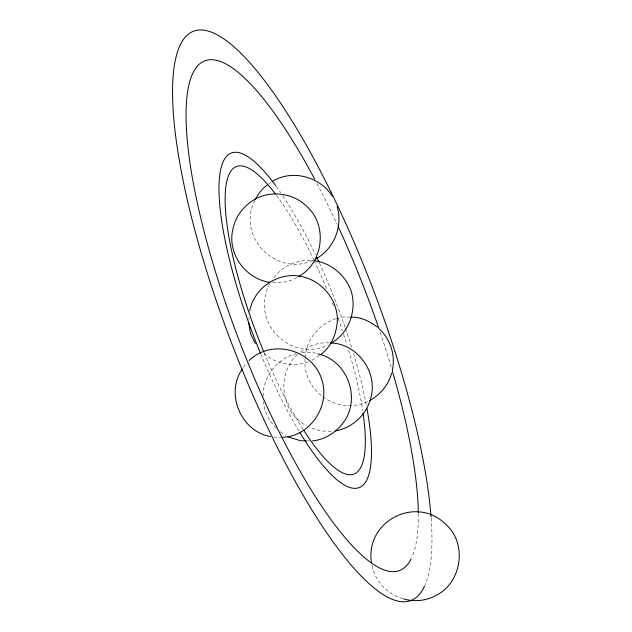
<?xml version="1.0" encoding="UTF-8"?>
<svg xmlns="http://www.w3.org/2000/svg" width="632" height="632" viewBox="0 0 632 632"><rect width="100%" height="100%" fill="white"/><g stroke="black" fill="none" stroke-linecap="round" stroke-linejoin="round"><path stroke-width="0.47" stroke-dasharray="3.16 2.37" d="M248.874 319.437L249.063 317.556M263.117 396.082C262.944 376.601 277.306 358.423 296.108 353.699M305.153 358.62C303.4 372.983 310.873 387.55 322.178 396.193M305.24 357.68C305.849 339.937 319.073 324.011 335.797 318.726M254.957 200.336C236.013 236.676 276.358 276.966 312.453 260.518M269.793 283.728C249.514 321.246 289.977 362.681 327.487 345.246M273.972 277.811C282.891 265.203 299.07 258.717 314.294 260.818M243.423 367.532L246.725 363.187M297.53 354.528C276.042 373.796 280.561 412.317 306.283 425.605M269.074 183.825L270.662 182.688M300.706 352.253C308.574 345.522 319.081 341.967 329.422 342.963M319.35 355.484L311.639 360.532M296.969 277.606C289.306 281.919 280.355 283.247 271.665 282.354M367.729 401.597C353.414 408.209 335.355 406.518 322.936 396.706M308.361 361.867C293.224 367.461 275.078 363.961 263.299 352.885M336.516 318.52L343.8 317.051L349.63 317.098M301.954 352.632L313.67 352.767L316.15 353.304M331.239 431.198L321.427 431.04L309.419 427.414M273.917 437.131L280.782 437.233M307.642 440.883L309.601 440.915M402.774 598.583C387.361 594.491 374.547 580.595 371.893 564.882M280.332 431.774L285.632 435.337M276.287 428.196L269.54 420.28L264.745 410.049L263.315 401.691M299.007 431.127A179.077 44.477 69.1 0 1 261.008 354.599M276.429 186.661A179.077 44.477 69.1 0 1 280.679 192.689M282.781 195.802A179.077 44.477 69.1 0 1 315.589 254.807M319.405 262.975A179.077 44.477 69.1 0 1 345.112 327.384M345.435 328.324A179.077 44.477 69.1 0 1 352.095 348.825M353.493 353.446A179.077 44.477 69.1 0 1 366.528 406.242M303.155 429.365A164.62 40.89 69.1 0 1 264.255 352.988M276.524 195.517A164.62 40.89 69.1 0 1 313.622 259.404M314.049 260.305A164.62 40.89 69.1 0 1 327.321 290.333M332.377 302.997A164.62 40.89 69.1 0 1 334.123 307.539M338.191 318.575A164.62 40.89 69.1 0 1 342.362 330.568M343.587 334.241A164.62 40.89 69.1 0 1 347.126 345.309M348.603 350.144A164.62 40.89 69.1 0 1 362.689 410.531M316.956 183.43A272.732 67.743 69.1 0 1 337.235 224.55M380.164 332.369A272.732 67.743 69.1 0 1 391.192 367.089M418.329 513.753A272.732 67.743 69.1 0 1 411.487 558.143M431.127 517.924A304.727 75.69 69.1 0 1 425.044 584.979"/><path stroke-width="0.95" d="M392.33 370.344C395.616 355.413 390.608 339.431 379.382 329.043M249.719 310.976C253.788 288.54 276.982 272.4 299.426 276.121C319.776 279.202 336.406 297.38 337.362 317.991C337.37 331.942 331.887 346.771 320.148 354.915M255.281 199.491C258.259 194.016 262.114 188.415 267.486 184.963M391.737 372.967C388.569 384.73 380.488 394.589 369.886 400.475M242.325 368.977C225.047 393.467 240.887 431.419 270.457 436.578M298.557 276.524C323.45 263.078 328.032 224.802 306.473 206.174C295.239 195.13 277.875 191.275 262.888 195.849C247.918 200.613 235.918 213.695 232.892 229.163C226.967 253.321 245.382 278.894 269.706 282.322M249.04 360.603C271.499 338.373 312.848 349.449 321.862 379.832C330.433 405.744 310.146 436.436 282.741 437.265M331.231 343.042C348.919 333.246 356.922 310.668 351.313 291.565C345.862 275.789 331.871 263.425 315.273 260.834M272.25 181.55C291.858 168.918 320.195 176.644 332.337 196.236M315.471 259.033C333.965 249.356 343.065 226.343 337.132 206.474M335.545 430.882C352.063 428.054 366.276 415.027 370.55 398.816C378.663 372.975 357.491 343.279 330.402 342.978M312.492 440.915C326.396 439.524 338.768 430.526 345.933 418.732C360.035 394.376 345.672 359.758 317.88 353.873M350.61 317.114C360.453 316.719 369.854 321.293 377.47 327.202M306.662 440.867L300.777 440.773L287.9 436.862M403.635 598.867C414.213 602.106 426.252 600.811 435.977 595.526C461.921 582.538 467.727 543.322 445.481 524.102C416.053 494.99 365.249 521.147 371.411 562.093M255.288 343.642L250.493 333.404L248.589 322.265M366.9 408.233A179.077 44.477 69.1 0 1 300.034 432.825M260.637 353.691A179.077 44.477 69.1 0 1 219.383 178.311A179.077 44.477 69.1 0 1 275.829 185.832M316.869 257.516A179.077 44.477 69.1 0 1 318.986 262.059M363.084 413.233A164.62 40.89 69.1 0 1 303.676 430.179M263.884 352.087A164.62 40.89 69.1 0 1 225.379 191.401A164.62 40.89 69.1 0 1 275.268 193.834M410.99 559.138A272.732 67.743 69.1 0 1 270.678 414.418A272.732 67.743 69.1 0 1 188.123 88.638A272.732 67.743 69.1 0 1 314.697 179.156M338.033 226.28A272.732 67.743 69.1 0 1 378.9 328.64M392.33 370.945A272.732 67.743 69.1 0 1 418.321 512.868M424.578 586.006A304.727 75.69 69.1 0 1 217.574 304.458A304.727 75.69 69.1 0 1 241.084 53.475A304.727 75.69 69.1 0 1 431.048 516.913"/></g></svg>
